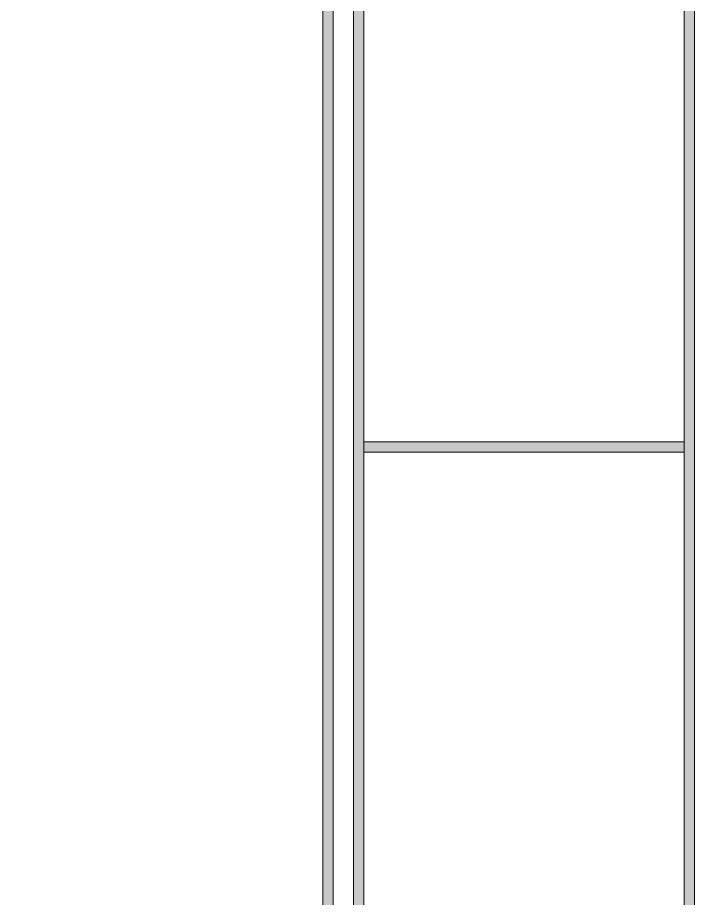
# Model space of a CAD drawing. Header units: inches. Extents: x -17.6 to 82.3, y -15.1 to 23.2.
# Drawn here: x 74.03 to 82.34, y 5.33 to 16.15 of the extents above; entities that cross this region are included whole.
import ezdxf

# ---------------------------------------------------------------- set-up
doc = ezdxf.new("R2010")
doc.units = ezdxf.units.IN
doc.header["$MEASUREMENT"] = 0
doc.layers.add('G-ANNO-TTLB', color=7, linetype='Continuous', lineweight=0)

msp = doc.modelspace()

# ---------------------------------------------------------------- hatches: boundary and pattern name
at = {"layer": 'G-ANNO-TTLB', "true_color": 0xff00ff, "transparency": 33554687}
h = msp.add_hatch(color=6, dxfattribs=at)
edge = h.paths.add_edge_path()
edge.add_spline(control_points=[(77.902, -11.061), (77.902, -11.061), (37.214, -11.061), (37.214, -11.061), (37.214, -11.061), (37.214, 23.064), (37.214, 23.064), (37.214, 23.064), (77.902, 23.064), (77.902, 23.064), (77.902, 23.064), (77.902, -11.061), (77.902, -11.061)], knot_values=[0, 0, 0, 0, 1, 1, 1, 2, 2, 2, 3, 3, 3, 4, 4, 4, 4], degree=3, periodic=0)
edge = h.paths.add_edge_path()
edge.add_spline(control_points=[(37.339, 22.939), (37.339, 22.939), (37.339, -10.936), (37.339, -10.936), (37.339, -10.936), (77.777, -10.936), (77.777, -10.936), (77.777, -10.936), (77.777, 22.939), (77.777, 22.939), (77.777, 22.939), (37.339, 22.939), (37.339, 22.939)], knot_values=[0, 0, 0, 0, 1, 1, 1, 2, 2, 2, 3, 3, 3, 4, 4, 4, 4], degree=3, periodic=0)
edge.add_line((37.339, 22.939), (37.339, 22.939))
h = msp.add_hatch(color=6, dxfattribs=at)
edge = h.paths.add_edge_path()
edge.add_spline(control_points=[(82.339, 23.064), (82.339, 23.064), (82.339, -11.061), (82.339, -11.061), (82.339, -11.061), (78.152, -11.061), (78.152, -11.061), (78.152, -11.061), (78.152, 23.064), (78.152, 23.064), (78.152, 23.064), (82.339, 23.064), (82.339, 23.064)], knot_values=[0, 0, 0, 0, 1, 1, 1, 2, 2, 2, 3, 3, 3, 4, 4, 4, 4], degree=3, periodic=0)
edge = h.paths.add_edge_path()
edge.add_spline(control_points=[(82.214, 22.939), (82.214, 22.939), (78.277, 22.939), (78.277, 22.939), (78.277, 22.939), (78.277, -10.936), (78.277, -10.936), (78.277, -10.936), (82.214, -10.936), (82.214, -10.936), (82.214, -10.936), (82.214, 22.939), (82.214, 22.939)], knot_values=[0, 0, 0, 0, 1, 1, 1, 2, 2, 2, 3, 3, 3, 4, 4, 4, 4], degree=3, periodic=0)
edge.add_line((82.214, 22.939), (82.214, 22.939))
msp.add_hatch(color=6, dxfattribs=at).paths.add_polyline_path([(82.214, 10.816), (78.277, 10.816), (78.277, 10.941), (82.214, 10.941)])

# ---------------------------------------------------------------- linework, layer by layer
at = {"layer": 'G-ANNO-TTLB', "color": 6, "lineweight": 9, "true_color": 0xff00ff}
for p, q in [((77.902, -11.061), (77.902, 23.064)), ((78.152, 23.064), (78.152, -11.061)), ((82.339, -11.061), (82.339, 23.064)), ((77.777, -10.936), (77.777, 22.939)), ((77.777, 22.939), (77.777, -10.936)), ((78.277, -10.936), (78.277, 22.939)), ((82.214, 22.939), (82.214, -10.936)), ((78.277, 10.941), (78.277, 10.816)), ((82.214, 10.816), (82.214, 10.941)), ((78.277, 10.816), (82.214, 10.816)), ((78.277, 6.879), (78.277, 6.754)), ((82.214, 6.754), (82.214, 6.879))]:
    msp.add_line(p, q, dxfattribs=at)
at = {"layer": 'G-ANNO-TTLB', "color": 18, "lineweight": 0, "true_color": 0x000000}
msp.add_lwpolyline([(37.339, -10.936), (37.339, 22.939), (77.777, 22.939), (77.777, -10.936)], close=True, dxfattribs=at)
at = {"layer": 'G-ANNO-TTLB'}
msp.add_lwpolyline([(82.214, 10.816), (78.277, 10.816), (78.277, 10.941), (82.214, 10.941)], close=True, dxfattribs=at)
for points in [[(77.902, -11.061), (77.902, -11.061), (37.214, -11.061), (37.214, -11.061), (37.214, -11.061), (37.214, 23.064), (37.214, 23.064), (37.214, 23.064), (77.902, 23.064), (77.902, 23.064), (77.902, 23.064), (77.902, -11.061), (77.902, -11.061)], [(82.339, 23.064), (82.339, 23.064), (82.339, -11.061), (82.339, -11.061), (82.339, -11.061), (78.152, -11.061), (78.152, -11.061), (78.152, -11.061), (78.152, 23.064), (78.152, 23.064), (78.152, 23.064), (82.339, 23.064), (82.339, 23.064)], [(37.339, 22.939), (37.339, 22.939), (37.339, -10.936), (37.339, -10.936), (37.339, -10.936), (77.777, -10.936), (77.777, -10.936), (77.777, -10.936), (77.777, 22.939), (77.777, 22.939), (77.777, 22.939), (37.339, 22.939), (37.339, 22.939)], [(82.214, 22.939), (82.214, 22.939), (78.277, 22.939), (78.277, 22.939), (78.277, 22.939), (78.277, -10.936), (78.277, -10.936), (78.277, -10.936), (82.214, -10.936), (82.214, -10.936), (82.214, -10.936), (82.214, 22.939), (82.214, 22.939)]]:
    msp.add_open_spline(points, degree=3, knots=[0, 0, 0, 0, 1, 1, 1, 2, 2, 2, 3, 3, 3, 4, 4, 4, 4], dxfattribs=at)

doc.saveas('drawing.dxf')
